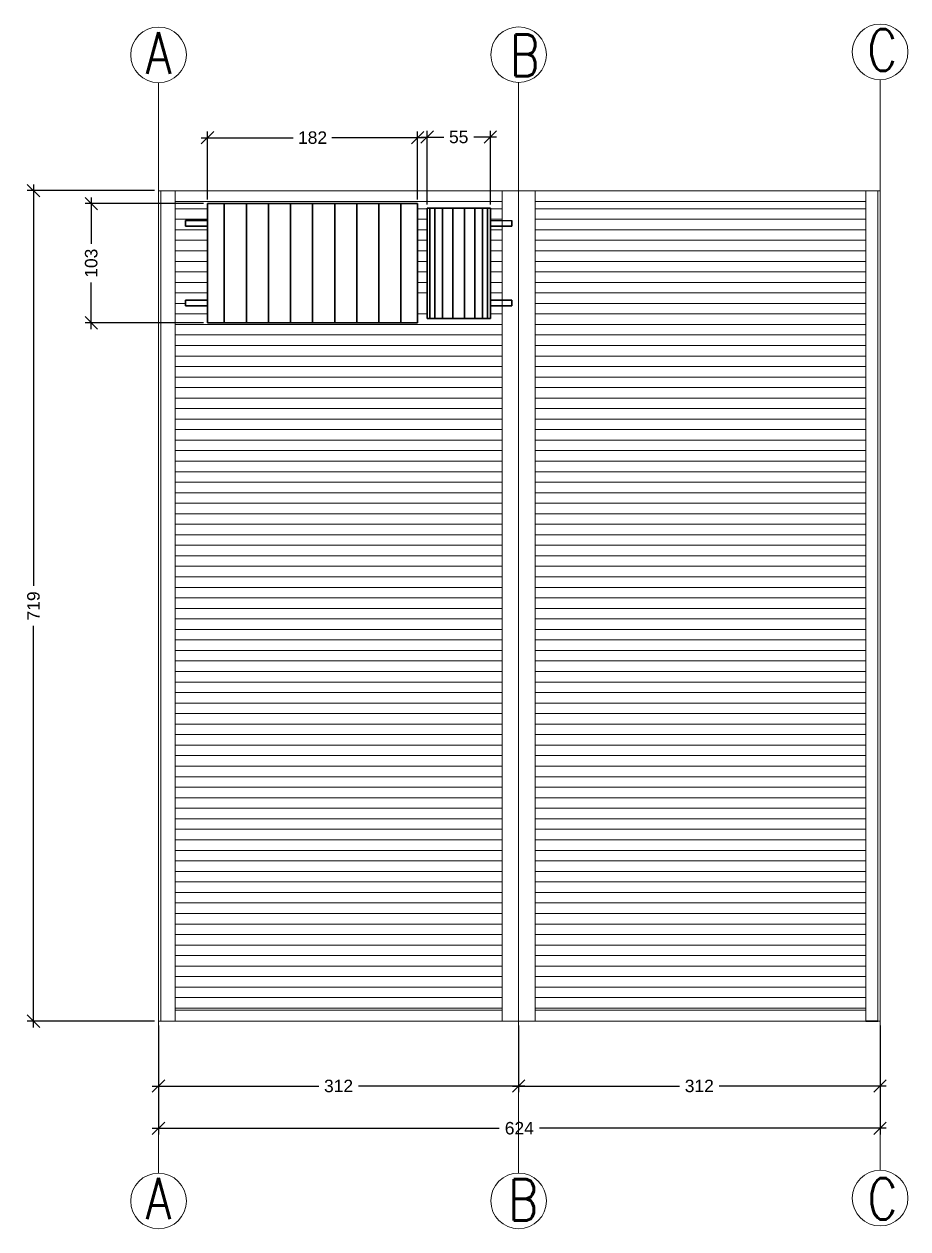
# Model space of a CAD drawing. Header units: centimetres. Extents: x 542 to 3037, y 416 to 2207.
# Drawn here: x 542 to 1307, y 1164 to 2207 of the extents above; entities that cross this region are included whole.
import ezdxf

# ---------------------------------------------------------------- set-up
doc = ezdxf.new("R2010")
doc.units = ezdxf.units.CM
doc.header["$MEASUREMENT"] = 0
doc.layers.get('DEFPOINTS').update_dxf_attribs({"color": 210})
for name, color, linetype, lineweight in [('A-ANNO-DIMS', 3, 'Continuous', 18), ('A-ANNO-SYMB', 3, 'Continuous', 18), ('A-ELEV-MBE1', 7, 'Continuous', 35), ('A-ELEV-MBE2', 4, 'Continuous', 25), ('A-FLOR-PATT', 8, 'Continuous', 18)]:
    doc.layers.add(name, color=color, linetype=linetype, lineweight=lineweight)
doc.styles.add('ARIAL', font='Arial.ttf')
doc.styles.add('E-ROMANS', font='romans.shx', dxfattribs={"width": 0.8})
doc.dimstyles.new('TICK_36', dxfattribs={"dimtxt": 3.6, "dimasz": 3.6, "dimexe": 1.8, "dimexo": 1.2, "dimgap": 1.8, "dimtad": 0, "dimdec": 0, "dimzin": 0, "dimdsep": 46, "dimtxsty": 'ARIAL', "dimblk": 'OBLIQUE', "dimcen": 1.8, "dimdle": 1.8, "dimclrd": 256, "dimclrt": 256, "dimadec": 0, "dimazin": 0, "dimtfac": 1, "dimtdec": 0, "dimtmove": 1, "dimatfit": 3, "dimldrblk": 'OPEN90', "dimfxl": 1, "dimtfill": 1, "dimtolj": 1, "dimtzin": 0, "dimarcsym": 0})

# ---------------------------------------------------------------- blocks, each defined once
blk = doc.blocks.new('_Oblique')
at = {"color": 0, "linetype": 'ByBlock', "lineweight": -2}
blk.add_line((-0.5, -0.5), (0.5, 0.5), dxfattribs=at)
blk = doc.blocks.new('*D121')
at = {"layer": 'A-ANNO-DIMS', "color": 0, "lineweight": -2, "transparency": 16777216}
for p, q in [((658.2, 1340.1), (658.2, 1245.6)), ((1283.2, 1340.1), (1283.2, 1245.6))]:
    blk.add_line(p, q, dxfattribs=at)
at = {"layer": 'A-ANNO-DIMS', "lineweight": -2, "transparency": 16777216}
for p, q in [((652.8, 1251), (953.3, 1251)), ((1288.6, 1251), (988.1, 1251))]:
    blk.add_line(p, q, dxfattribs=at)
at = {"layer": 'DEFPOINTS', "color": 0, "transparency": 16777216}
for p in [(658.2, 1343.7), (1283.2, 1343.7), (1283.2, 1251)]:
    blk.add_point(p, dxfattribs=at)
at = {"layer": 'A-ANNO-DIMS', "lineweight": -2, "transparency": 16777216, "xscale": 10.8, "yscale": 10.8, "zscale": 10.8, "rotation": 180}
blk.add_blockref('_Oblique', (658.2, 1251), dxfattribs=at)
at = {"layer": 'A-ANNO-DIMS', "lineweight": -2, "transparency": 16777216, "xscale": 10.8, "yscale": 10.8, "zscale": 10.8}
blk.add_blockref('_Oblique', (1283.2, 1251), dxfattribs=at)
at = {"layer": 'A-ANNO-DIMS', "transparency": 16777216, "insert": (970.7, 1251), "char_height": 10.8, "attachment_point": 5, "style": 'ARIAL', "bg_fill": 3, "box_fill_scale": 1.25, "bg_fill_color": 256, "bg_fill_true_color": 13158600, "bg_fill_transparency": 0}
blk.add_mtext('\\A1;624', dxfattribs=at)
blk = doc.blocks.new('_Open90')
at = {"color": 0, "linetype": 'ByBlock', "lineweight": -2}
for p, q in [((0, 0), (-1, 0)), ((-0.5, 0.5), (0, 0)), ((0, 0), (-0.5, -0.5))]:
    blk.add_line(p, q, dxfattribs=at)
blk = doc.blocks.new('*D122')
at = {"layer": 'A-ANNO-DIMS', "color": 0, "lineweight": -2, "transparency": 16777216}
for p, q in [((658.2, 1340.1), (658.2, 1282.2)), ((970.1, 1340.1), (970.1, 1282.2))]:
    blk.add_line(p, q, dxfattribs=at)
at = {"layer": 'A-ANNO-DIMS', "lineweight": -2, "transparency": 16777216}
for p, q in [((652.8, 1287.6), (797, 1287.6)), ((975.5, 1287.6), (831.3, 1287.6))]:
    blk.add_line(p, q, dxfattribs=at)
at = {"layer": 'DEFPOINTS', "color": 0, "transparency": 16777216}
for p in [(658.2, 1343.7), (970.1, 1343.7), (970.1, 1287.6)]:
    blk.add_point(p, dxfattribs=at)
at = {"layer": 'A-ANNO-DIMS', "lineweight": -2, "transparency": 16777216, "xscale": 10.8, "yscale": 10.8, "zscale": 10.8, "rotation": 180}
blk.add_blockref('_Oblique', (658.2, 1287.6), dxfattribs=at)
at = {"layer": 'A-ANNO-DIMS', "lineweight": -2, "transparency": 16777216, "xscale": 10.8, "yscale": 10.8, "zscale": 10.8}
blk.add_blockref('_Oblique', (970.1, 1287.6), dxfattribs=at)
at = {"layer": 'A-ANNO-DIMS', "transparency": 16777216, "insert": (814.1, 1287.6), "char_height": 10.8, "attachment_point": 5, "style": 'ARIAL', "bg_fill": 3, "box_fill_scale": 1.25, "bg_fill_color": 256, "bg_fill_true_color": 13158600, "bg_fill_transparency": 0}
blk.add_mtext('\\A1;312', dxfattribs=at)
blk = doc.blocks.new('*D123')
at = {"layer": 'A-ANNO-DIMS', "color": 0, "lineweight": -2, "transparency": 16777216}
for p, q in [((970.1, 1340.1), (970.1, 1282.2)), ((1283.2, 1340.1), (1283.2, 1282.2))]:
    blk.add_line(p, q, dxfattribs=at)
at = {"layer": 'A-ANNO-DIMS', "lineweight": -2, "transparency": 16777216}
for p, q in [((964.7, 1287.6), (1109.5, 1287.6)), ((1288.6, 1287.6), (1143.8, 1287.6))]:
    blk.add_line(p, q, dxfattribs=at)
at = {"layer": 'DEFPOINTS', "color": 0, "transparency": 16777216}
for p in [(970.1, 1343.7), (1283.2, 1343.7), (970.1, 1287.6)]:
    blk.add_point(p, dxfattribs=at)
at = {"layer": 'A-ANNO-DIMS', "lineweight": -2, "transparency": 16777216, "xscale": 10.8, "yscale": 10.8, "zscale": 10.8, "rotation": 180}
blk.add_blockref('_Oblique', (970.1, 1287.6), dxfattribs=at)
at = {"layer": 'A-ANNO-DIMS', "lineweight": -2, "transparency": 16777216, "xscale": 10.8, "yscale": 10.8, "zscale": 10.8}
blk.add_blockref('_Oblique', (1283.2, 1287.6), dxfattribs=at)
at = {"layer": 'A-ANNO-DIMS', "transparency": 16777216, "insert": (1126.6, 1287.6), "char_height": 10.8, "attachment_point": 5, "style": 'ARIAL', "bg_fill": 3, "box_fill_scale": 1.25, "bg_fill_color": 256, "bg_fill_true_color": 13158600, "bg_fill_transparency": 0}
blk.add_mtext('\\A1;312', dxfattribs=at)
blk = doc.blocks.new('*D124')
at = {"layer": 'A-ANNO-DIMS', "lineweight": -2, "transparency": 16777216}
for p, q in [((549.9, 2068.5), (549.9, 1720.7)), ((549.9, 1338.3), (549.9, 1686))]:
    blk.add_line(p, q, dxfattribs=at)
at = {"layer": 'A-ANNO-DIMS', "color": 0, "lineweight": -2, "transparency": 16777216}
for p, q in [((654.6, 2063.1), (544.5, 2063.1)), ((654.6, 1343.7), (544.5, 1343.7))]:
    blk.add_line(p, q, dxfattribs=at)
at = {"layer": 'DEFPOINTS', "color": 0, "transparency": 16777216}
for p in [(549.9, 2063.1), (658.2, 2063.1), (658.2, 1343.7)]:
    blk.add_point(p, dxfattribs=at)
at = {"layer": 'A-ANNO-DIMS', "lineweight": -2, "transparency": 16777216, "xscale": 10.8, "yscale": 10.8, "zscale": 10.8}
for p, rotation in [((549.9, 2063.1), 90), ((549.9, 1343.7), 270)]:
    blk.add_blockref('_Oblique', p, dxfattribs=dict(at, rotation=rotation))
at = {"layer": 'A-ANNO-DIMS', "transparency": 16777216, "insert": (549.9, 1703.4), "char_height": 10.8, "attachment_point": 5, "rotation": 90, "style": 'ARIAL', "bg_fill": 3, "box_fill_scale": 1.25, "bg_fill_color": 256, "bg_fill_true_color": 13158600, "bg_fill_transparency": 0}
blk.add_mtext('\\A1;719', dxfattribs=at)
blk = doc.blocks.new('*D125')
at = {"layer": 'A-ANNO-DIMS', "lineweight": -2, "transparency": 16777216}
for p, q in [((599.9, 2057.2), (599.9, 2017)), ((599.9, 1943.2), (599.9, 1983.4))]:
    blk.add_line(p, q, dxfattribs=at)
at = {"layer": 'A-ANNO-DIMS', "color": 0, "lineweight": -2, "transparency": 16777216}
for p, q in [((697, 2051.8), (594.5, 2051.8)), ((697, 1948.6), (594.5, 1948.6))]:
    blk.add_line(p, q, dxfattribs=at)
at = {"layer": 'DEFPOINTS', "color": 0, "transparency": 16777216}
for p in [(700.6, 2051.8), (599.9, 1948.6), (700.6, 1948.6)]:
    blk.add_point(p, dxfattribs=at)
at = {"layer": 'A-ANNO-DIMS', "lineweight": -2, "transparency": 16777216, "xscale": 10.8, "yscale": 10.8, "zscale": 10.8}
for p, rotation in [((599.9, 2051.8), 90), ((599.9, 1948.6), 270)]:
    blk.add_blockref('_Oblique', p, dxfattribs=dict(at, rotation=rotation))
at = {"layer": 'A-ANNO-DIMS', "transparency": 16777216, "insert": (599.9, 2000.2), "char_height": 10.8, "attachment_point": 5, "rotation": 90, "style": 'ARIAL', "bg_fill": 3, "box_fill_scale": 1.25, "bg_fill_color": 256, "bg_fill_true_color": 13158600, "bg_fill_transparency": 0}
blk.add_mtext('\\A1;103', dxfattribs=at)
blk = doc.blocks.new('*D126')
at = {"layer": 'A-ANNO-DIMS', "lineweight": -2, "transparency": 16777216}
for p, q in [((695.2, 2108.9), (774.8, 2108.9)), ((888, 2108.9), (808.3, 2108.9))]:
    blk.add_line(p, q, dxfattribs=at)
at = {"layer": 'A-ANNO-DIMS', "color": 0, "lineweight": -2, "transparency": 16777216}
for p, q in [((700.6, 2055.4), (700.6, 2114.3)), ((882.6, 2055.4), (882.6, 2114.3))]:
    blk.add_line(p, q, dxfattribs=at)
at = {"layer": 'DEFPOINTS', "color": 0, "transparency": 16777216}
for p in [(882.6, 2108.9), (700.6, 2051.8), (882.6, 2051.8)]:
    blk.add_point(p, dxfattribs=at)
at = {"layer": 'A-ANNO-DIMS', "lineweight": -2, "transparency": 16777216, "xscale": 10.8, "yscale": 10.8, "zscale": 10.8, "rotation": 180}
blk.add_blockref('_Oblique', (700.6, 2108.9), dxfattribs=at)
at = {"layer": 'A-ANNO-DIMS', "lineweight": -2, "transparency": 16777216, "xscale": 10.8, "yscale": 10.8, "zscale": 10.8}
blk.add_blockref('_Oblique', (882.6, 2108.9), dxfattribs=at)
at = {"layer": 'A-ANNO-DIMS', "transparency": 16777216, "insert": (791.6, 2108.9), "char_height": 10.8, "attachment_point": 5, "style": 'ARIAL', "bg_fill": 3, "box_fill_scale": 1.25, "bg_fill_color": 256, "bg_fill_true_color": 13158600, "bg_fill_transparency": 0}
blk.add_mtext('\\A1;182', dxfattribs=at)
blk = doc.blocks.new('*D127')
at = {"layer": 'A-ANNO-DIMS', "lineweight": -2, "transparency": 16777216}
for p, q in [((885.5, 2109.5), (905.2, 2109.5)), ((951, 2109.5), (931.3, 2109.5))]:
    blk.add_line(p, q, dxfattribs=at)
at = {"layer": 'A-ANNO-DIMS', "color": 0, "lineweight": -2, "transparency": 16777216}
for p, q in [((890.9, 2051), (890.9, 2114.9)), ((945.6, 2051), (945.6, 2114.9))]:
    blk.add_line(p, q, dxfattribs=at)
at = {"layer": 'DEFPOINTS', "color": 0, "transparency": 16777216}
for p in [(945.6, 2109.5), (890.9, 2047.4), (945.6, 2047.4)]:
    blk.add_point(p, dxfattribs=at)
at = {"layer": 'A-ANNO-DIMS', "lineweight": -2, "transparency": 16777216, "xscale": 10.8, "yscale": 10.8, "zscale": 10.8, "rotation": 180}
blk.add_blockref('_Oblique', (890.9, 2109.5), dxfattribs=at)
at = {"layer": 'A-ANNO-DIMS', "lineweight": -2, "transparency": 16777216, "xscale": 10.8, "yscale": 10.8, "zscale": 10.8}
blk.add_blockref('_Oblique', (945.6, 2109.5), dxfattribs=at)
at = {"layer": 'A-ANNO-DIMS', "transparency": 16777216, "insert": (918.2, 2109.5), "char_height": 10.8, "attachment_point": 5, "style": 'ARIAL', "bg_fill": 3, "box_fill_scale": 1.25, "bg_fill_color": 256, "bg_fill_true_color": 13158600, "bg_fill_transparency": 0}
blk.add_mtext('\\A1;55', dxfattribs=at)

msp = doc.modelspace()

# ---------------------------------------------------------------- linework, layer by layer
at = {"layer": 'A-ANNO-SYMB', "color": 0}
for p, q in [((970.1, 2063), (658.2, 2063)), ((658.2, 2063), (658.2, 1343.7)), ((660.1, 1343.7), (660.1, 2063)), ((672.7, 2063), (672.7, 1343.7)), ((955.8, 1343.7), (955.8, 2063)), ((970.1, 2063), (1270.8, 2063)), ((970.1, 1343.7), (970.1, 2063)), ((984.5, 1343.7), (984.5, 2063)), ((1268.8, 2063), (1268.8, 2063)), ((1268.8, 2063), (1283.2, 2063)), ((1270.8, 2063), (1281.3, 2063)), ((1270.8, 1343.7), (1270.8, 2063)), ((1281.3, 2063), (1281.3, 1343.7)), ((1283.2, 2063), (1283.2, 1343.7)), ((955.8, 2053.5), (672.7, 2053.5)), ((984.5, 2053.5), (1270.8, 2053.5)), ((955.8, 1353.2), (672.7, 1353.2)), ((984.5, 1353.2), (1270.8, 1353.2)), ((970.1, 1343.7), (658.2, 1343.7)), ((970.1, 1343.7), (1270.8, 1343.7)), ((1268.8, 1343.7), (1283.2, 1343.7))]:
    msp.add_line(p, q, dxfattribs=at)
at = {"layer": 'A-ANNO-SYMB'}
for centre in [(658.2, 2180.6), (970.1, 2180.8), (1283.2, 2183.2), (658.2, 1188), (970.1, 1188.1), (1283.2, 1190.5)]:
    msp.add_circle(centre, 24.1, dxfattribs=at)
at = {"layer": 'A-ELEV-MBE1', "color": 4}
for p, q in [((700.6, 1948.6), (700.6, 2051.8)), ((882.6, 2051.8), (700.6, 2051.8)), ((715.1, 2051.8), (715.1, 1948.6)), ((734.3, 2051.8), (734.3, 1948.6)), ((753.4, 2051.8), (753.4, 1948.6)), ((772.5, 2051.8), (772.5, 1948.6)), ((791.6, 2051.8), (791.6, 1948.6)), ((810.8, 2051.8), (810.8, 1948.6)), ((829.9, 2051.8), (829.9, 1948.6)), ((849, 2051.8), (849, 1948.6)), ((868.1, 2051.8), (868.1, 1948.6)), ((882.6, 2051.8), (882.6, 1948.6)), ((890.9, 1952.4), (890.9, 2048)), ((890.9, 2048), (945.6, 2048)), ((893.3, 1952.4), (893.3, 2048)), ((897.5, 1952.4), (897.5, 2048)), ((904.1, 1952.4), (904.1, 2048)), ((913.2, 1952.4), (913.2, 2048)), ((923.2, 1952.4), (923.2, 2048)), ((932.3, 1952.4), (932.3, 2048)), ((938.9, 1952.4), (938.9, 2048)), ((943.1, 1952.4), (943.1, 2048)), ((945.6, 1952.4), (945.6, 2048)), ((700.6, 2037.1), (681.6, 2037.1)), ((681.6, 2032.3), (681.6, 2037.1)), ((964.3, 2032.3), (964.3, 2037.1)), ((681.6, 2032.3), (700.6, 2032.3)), ((964.3, 2032.3), (945.6, 2032.3)), ((681.6, 1963.3), (681.6, 1968.1)), ((681.6, 1968.1), (700.6, 1968.1)), ((700.6, 1963.3), (681.6, 1963.3)), ((882.6, 1968.1), (882.6, 1963.3)), ((964.3, 1968.1), (945.6, 1968.1)), ((945.6, 1963.3), (964.3, 1963.3)), ((964.3, 1963.3), (964.3, 1968.1)), ((945.6, 1952.4), (890.9, 1952.4)), ((700.6, 1948.6), (882.6, 1948.6))]:
    msp.add_line(p, q, dxfattribs=at)
at = {"layer": 'A-ELEV-MBE1', "color": 0}
for p, q in [((890.9, 1952.4), (890.9, 2048)), ((1268.8, 1343.7), (1268.8, 1343.7)), ((1281.3, 1343.7), (1270.8, 1343.7)), ((1283.2, 1343.7), (1283.2, 1343.7))]:
    msp.add_line(p, q, dxfattribs=at)
at = {"layer": 'A-ELEV-MBE2', "color": 4}
msp.add_line((945.6, 2037.1), (964.3, 2037.1), dxfattribs=at)
at = {"layer": 'A-FLOR-PATT', "linetype": 'Continuous'}
for p, q in [((672.7, 2047.4), (700.6, 2047.4)), ((882.6, 2047.4), (890.9, 2047.4)), ((945.6, 2047.4), (955.8, 2047.4)), ((984.5, 2047.4), (1270.8, 2047.4)), ((672.7, 2038.3), (700.6, 2038.3)), ((882.6, 2038.3), (890.9, 2038.3)), ((945.6, 2038.3), (955.8, 2038.3)), ((984.5, 2038.3), (1270.8, 2038.3)), ((672.7, 2029.2), (700.6, 2029.2)), ((882.6, 2029.2), (890.9, 2029.2)), ((945.6, 2029.2), (955.8, 2029.2)), ((984.5, 2029.2), (1270.8, 2029.2)), ((672.7, 2020.1), (700.6, 2020.1)), ((882.6, 2020.1), (890.9, 2020.1)), ((945.6, 2020.1), (955.8, 2020.1)), ((984.5, 2020.1), (1270.8, 2020.1)), ((672.7, 2010.9), (700.6, 2010.9)), ((882.6, 2010.9), (890.9, 2010.9)), ((945.6, 2010.9), (955.8, 2010.9)), ((984.5, 2010.9), (1270.8, 2010.9)), ((672.7, 2001.8), (700.6, 2001.8)), ((882.6, 2001.8), (890.9, 2001.8)), ((945.6, 2001.8), (955.8, 2001.8)), ((984.5, 2001.8), (1270.8, 2001.8)), ((672.7, 1992.7), (700.6, 1992.7)), ((672.7, 1983.6), (700.6, 1983.6)), ((882.6, 1992.7), (890.9, 1992.7)), ((882.6, 1983.6), (890.9, 1983.6)), ((945.6, 1992.7), (955.8, 1992.7)), ((945.6, 1983.6), (955.8, 1983.6)), ((984.5, 1992.7), (1270.8, 1992.7)), ((984.5, 1983.6), (1270.8, 1983.6)), ((672.7, 1974.5), (700.6, 1974.5)), ((882.6, 1974.5), (890.9, 1974.5)), ((945.6, 1974.5), (955.8, 1974.5)), ((984.5, 1974.5), (1270.8, 1974.5)), ((672.7, 1965.4), (681.6, 1965.4)), ((984.5, 1965.4), (1270.8, 1965.4)), ((672.7, 1956.3), (700.6, 1956.3)), ((882.6, 1956.3), (890.9, 1956.3)), ((945.6, 1956.3), (955.8, 1956.3)), ((984.5, 1956.3), (1270.8, 1956.3)), ((672.7, 1947.2), (955.8, 1947.2)), ((984.5, 1947.2), (1270.8, 1947.2)), ((672.7, 1938.1), (955.8, 1938.1)), ((984.5, 1938.1), (1270.8, 1938.1)), ((672.7, 1929), (955.8, 1929)), ((984.5, 1929), (1270.8, 1929)), ((672.7, 1919.8), (955.8, 1919.8)), ((672.7, 1910.7), (955.8, 1910.7)), ((984.5, 1919.8), (1270.8, 1919.8)), ((984.5, 1910.7), (1270.8, 1910.7)), ((672.7, 1901.6), (955.8, 1901.6)), ((984.5, 1901.6), (1270.8, 1901.6)), ((672.7, 1892.5), (955.8, 1892.5)), ((984.5, 1892.5), (1270.8, 1892.5)), ((672.7, 1883.4), (955.8, 1883.4)), ((984.5, 1883.4), (1270.8, 1883.4)), ((672.7, 1874.3), (955.8, 1874.3)), ((984.5, 1874.3), (1270.8, 1874.3)), ((672.7, 1865.2), (955.8, 1865.2)), ((984.5, 1865.2), (1270.8, 1865.2)), ((672.7, 1856.1), (955.8, 1856.1)), ((672.7, 1847), (955.8, 1847)), ((984.5, 1856.1), (1270.8, 1856.1)), ((984.5, 1847), (1270.8, 1847)), ((672.7, 1837.9), (955.8, 1837.9)), ((984.5, 1837.9), (1270.8, 1837.9)), ((672.7, 1828.7), (955.8, 1828.7)), ((984.5, 1828.7), (1270.8, 1828.7)), ((672.7, 1819.6), (955.8, 1819.6)), ((984.5, 1819.6), (1270.8, 1819.6)), ((672.7, 1810.5), (955.8, 1810.5)), ((984.5, 1810.5), (1270.8, 1810.5)), ((672.7, 1801.4), (955.8, 1801.4)), ((984.5, 1801.4), (1270.8, 1801.4)), ((672.7, 1792.3), (955.8, 1792.3)), ((984.5, 1792.3), (1270.8, 1792.3)), ((672.7, 1783.2), (955.8, 1783.2)), ((672.7, 1774.1), (955.8, 1774.1)), ((984.5, 1783.2), (1270.8, 1783.2)), ((984.5, 1774.1), (1270.8, 1774.1)), ((672.7, 1765), (955.8, 1765)), ((984.5, 1765), (1270.8, 1765)), ((672.7, 1755.9), (955.8, 1755.9)), ((984.5, 1755.9), (1270.8, 1755.9)), ((672.7, 1746.8), (955.8, 1746.8)), ((984.5, 1746.8), (1270.8, 1746.8)), ((672.7, 1737.7), (955.8, 1737.7)), ((984.5, 1737.7), (1270.8, 1737.7)), ((672.7, 1728.5), (955.8, 1728.5)), ((984.5, 1728.5), (1270.8, 1728.5)), ((672.7, 1719.4), (955.8, 1719.4)), ((984.5, 1719.4), (1270.8, 1719.4)), ((672.7, 1710.3), (955.8, 1710.3)), ((672.7, 1701.2), (955.8, 1701.2)), ((984.5, 1710.3), (1270.8, 1710.3)), ((984.5, 1701.2), (1270.8, 1701.2)), ((672.7, 1692.1), (955.8, 1692.1)), ((984.5, 1692.1), (1270.8, 1692.1)), ((672.7, 1683), (955.8, 1683)), ((984.5, 1683), (1270.8, 1683)), ((672.7, 1673.9), (955.8, 1673.9)), ((984.5, 1673.9), (1270.8, 1673.9)), ((672.7, 1664.8), (955.8, 1664.8)), ((984.5, 1664.8), (1270.8, 1664.8)), ((672.7, 1655.7), (811.8, 1655.7)), ((811.8, 1655.7), (955.8, 1655.7)), ((984.5, 1655.7), (1113.9, 1655.7)), ((1113.9, 1655.7), (1270.8, 1655.7)), ((672.7, 1646.6), (955.8, 1646.6)), ((984.5, 1646.6), (1270.8, 1646.6)), ((672.7, 1637.4), (955.8, 1637.4)), ((672.7, 1628.3), (955.8, 1628.3)), ((984.5, 1637.4), (1270.8, 1637.4)), ((984.5, 1628.3), (1270.8, 1628.3)), ((672.7, 1619.2), (955.8, 1619.2)), ((984.5, 1619.2), (1270.8, 1619.2)), ((672.7, 1610.1), (955.8, 1610.1)), ((984.5, 1610.1), (1270.8, 1610.1)), ((672.7, 1601), (955.8, 1601)), ((984.5, 1601), (1270.8, 1601)), ((672.7, 1591.9), (955.8, 1591.9)), ((984.5, 1591.9), (1270.8, 1591.9)), ((672.7, 1582.8), (955.8, 1582.8)), ((984.5, 1582.8), (1270.8, 1582.8)), ((672.7, 1573.7), (955.8, 1573.7)), ((984.5, 1573.7), (1270.8, 1573.7)), ((672.7, 1564.6), (955.8, 1564.6)), ((672.7, 1555.5), (955.8, 1555.5)), ((984.5, 1564.6), (1270.8, 1564.6)), ((984.5, 1555.5), (1270.8, 1555.5)), ((672.7, 1546.4), (955.8, 1546.4)), ((984.5, 1546.4), (1270.8, 1546.4)), ((672.7, 1537.2), (955.8, 1537.2)), ((984.5, 1537.2), (1270.8, 1537.2)), ((672.7, 1528.1), (955.8, 1528.1)), ((984.5, 1528.1), (1270.8, 1528.1)), ((672.7, 1519), (955.8, 1519)), ((984.5, 1519), (1270.8, 1519)), ((672.7, 1509.9), (955.8, 1509.9)), ((984.5, 1509.9), (1270.8, 1509.9)), ((672.7, 1500.8), (955.8, 1500.8)), ((984.5, 1500.8), (1270.8, 1500.8)), ((672.7, 1491.7), (955.8, 1491.7)), ((672.7, 1482.6), (955.8, 1482.6)), ((984.5, 1491.7), (1270.8, 1491.7)), ((984.5, 1482.6), (1270.8, 1482.6)), ((672.7, 1473.5), (955.8, 1473.5)), ((984.5, 1473.5), (1270.8, 1473.5)), ((672.7, 1464.4), (955.8, 1464.4)), ((984.5, 1464.4), (1270.8, 1464.4)), ((672.7, 1455.3), (955.8, 1455.3)), ((984.5, 1455.3), (1270.8, 1455.3)), ((672.7, 1446.1), (955.8, 1446.1)), ((984.5, 1446.1), (1270.8, 1446.1)), ((672.7, 1437), (955.8, 1437)), ((984.5, 1437), (1270.8, 1437)), ((672.7, 1427.9), (955.8, 1427.9)), ((984.5, 1427.9), (1270.8, 1427.9)), ((672.7, 1418.8), (955.8, 1418.8)), ((672.7, 1409.7), (955.8, 1409.7)), ((984.5, 1418.8), (1270.8, 1418.8)), ((984.5, 1409.7), (1270.8, 1409.7)), ((672.7, 1400.6), (955.8, 1400.6)), ((984.5, 1400.6), (1270.8, 1400.6)), ((672.7, 1391.5), (955.8, 1391.5)), ((984.5, 1391.5), (1270.8, 1391.5)), ((672.7, 1382.4), (955.8, 1382.4)), ((984.5, 1382.4), (1270.8, 1382.4)), ((672.7, 1373.3), (955.8, 1373.3)), ((984.5, 1373.3), (1270.8, 1373.3)), ((672.7, 1364.2), (955.8, 1364.2)), ((984.5, 1364.2), (1270.8, 1364.2)), ((672.7, 1355.1), (955.8, 1355.1)), ((984.5, 1355.1), (1270.8, 1355.1))]:
    msp.add_line(p, q, dxfattribs=at)

# ---------------------------------------------------------------- texts
at = {"layer": 'A-ANNO-SYMB', "char_height": 35.9, "attachment_point": 1, "style": 'E-ROMANS'}
for s, insert in [('C', (1272.2, 2202.8)), ('A', (647.2, 2200.2)), ('B', (962.4, 2198.2)), ('A', (647.1, 1208.1)), ('B', (961, 1206.9)), ('C', (1272.3, 1207.8))]:
    msp.add_mtext_dynamic_manual_height_columns(s, width=37.201, gutter_width=2.5, heights=[0], dxfattribs=dict(at, insert=insert))

# ---------------------------------------------------------------- next in the draw order: dimensions: what is measured, and where the dimension line sits
at = {"layer": 'A-ANNO-DIMS'}
dim = msp.add_linear_dim(base=(1283.2, 1251), p1=(658.2, 1343.7), p2=(1283.2, 1343.7), text='624', dimstyle='TICK_36', override={"dimscale": 3}, dxfattribs=at)
dim.commit()
dim.dimension.update_dxf_attribs({"geometry": '*D121', "text_midpoint": (970.7, 1251)})

# ---------------------------------------------------------------- next in the draw order: dimensions: what is measured, and where the dimension line sits
dim = msp.add_linear_dim(base=(970.1, 1287.6), p1=(658.2, 1343.7), p2=(970.1, 1343.7), dimstyle='TICK_36', override={"dimscale": 3}, dxfattribs=at)
dim.commit()
dim.dimension.update_dxf_attribs({"geometry": '*D122', "text_midpoint": (814.1, 1287.6)})

# ---------------------------------------------------------------- next in the draw order: dimensions: what is measured, and where the dimension line sits
dim = msp.add_linear_dim(base=(549.9, 2063), p1=(658.2, 1343.7), p2=(658.2, 2063), angle=90, dimstyle='TICK_36', override={"dimscale": 3}, dxfattribs=at)
dim.commit()
dim.dimension.update_dxf_attribs({"geometry": '*D124', "text_midpoint": (549.9, 1703.4)})
dim = msp.add_linear_dim(base=(970.1, 1287.6), p1=(1283.2, 1343.7), p2=(970.1, 1343.7), text='312', dimstyle='TICK_36', override={"dimscale": 3}, dxfattribs=at)
dim.commit()
dim.dimension.update_dxf_attribs({"geometry": '*D123', "text_midpoint": (1126.6, 1287.6)})

# ---------------------------------------------------------------- next in the draw order: linework, layer by layer
at = {"layer": 'A-ANNO-SYMB'}
for p, q in [((969.9, 1212.1), (969.9, 2156.7)), ((1283.2, 1214.6), (1283.2, 2159.1))]:
    msp.add_line(p, q, dxfattribs=at)

# ---------------------------------------------------------------- next in the draw order: dimensions: what is measured, and where the dimension line sits
at = {"layer": 'A-ANNO-DIMS'}
dim = msp.add_linear_dim(base=(599.9, 1948.6), p1=(700.6, 2051.8), p2=(700.6, 1948.6), angle=90, dimstyle='TICK_36', override={"dimscale": 3}, dxfattribs=at)
dim.commit()
dim.dimension.update_dxf_attribs({"geometry": '*D125', "text_midpoint": (599.9, 2000.2)})

# ---------------------------------------------------------------- next in the draw order: linework, layer by layer
at = {"layer": 'A-ANNO-SYMB'}
msp.add_line((658.2, 1212.1), (658.2, 2156.5), dxfattribs=at)

# ---------------------------------------------------------------- next in the draw order: dimensions: what is measured, and where the dimension line sits
at = {"layer": 'A-ANNO-DIMS'}
dim = msp.add_linear_dim(base=(882.6, 2108.9), p1=(700.6, 2051.8), p2=(882.6, 2051.8), dimstyle='TICK_36', override={"dimscale": 3}, dxfattribs=at)
dim.commit()
dim.dimension.update_dxf_attribs({"geometry": '*D126', "text_midpoint": (791.6, 2108.9)})

# ---------------------------------------------------------------- next in the draw order: dimensions: what is measured, and where the dimension line sits
dim = msp.add_linear_dim(base=(945.6, 2109.5), p1=(890.9, 2047.4), p2=(945.6, 2047.4), dimstyle='TICK_36', override={"dimscale": 3}, dxfattribs=at)
dim.commit()
dim.dimension.update_dxf_attribs({"geometry": '*D127', "text_midpoint": (918.2, 2109.5)})

doc.saveas('drawing.dxf')
